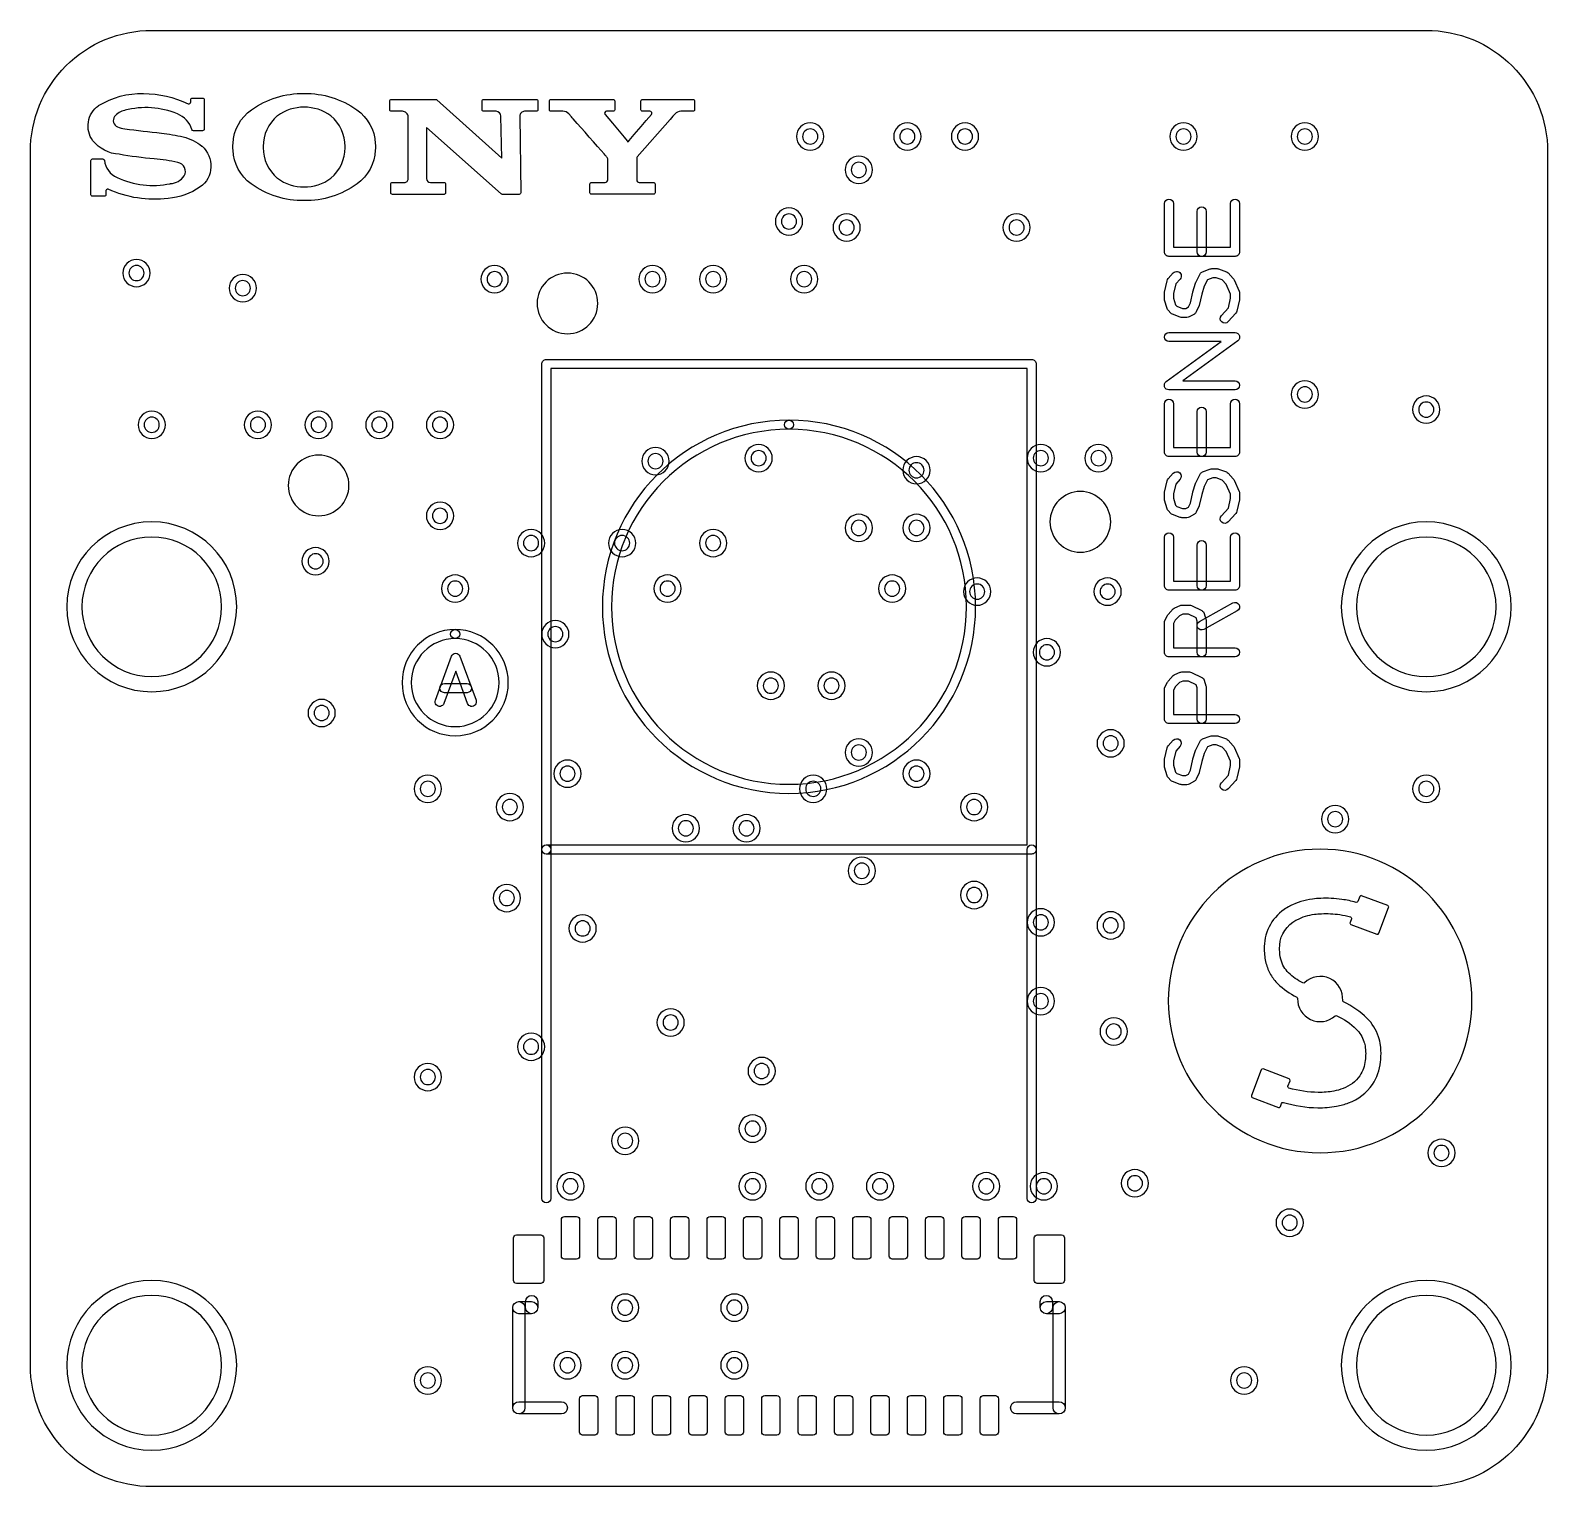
# Model space of a CAD drawing. Extents: x 0 to 25, y 0 to 24.
import ezdxf

# ---------------------------------------------------------------- set-up
doc = ezdxf.new("R2010")
doc.units = 0
for name, color, linetype in [('HOLE_1_2', 7, 'CONTINUOUS'), ('NC_Resist-A', 221, 'CONTINUOUS'), ('NC_Symbol-A', 140, 'CONTINUOUS'), ('OUTLINE', 7, 'CONTINUOUS')]:
    doc.layers.add(name, color=color, linetype=linetype)

msp = doc.modelspace()

# ---------------------------------------------------------------- linework, layer by layer
at = {"layer": 'HOLE_1_2'}
for points in [[(12.975, 22.25, 1), (12.725, 22.25, 1), (12.975, 22.25)], [(14.575, 22.25, 1), (14.325, 22.25, 1), (14.575, 22.25)], [(15.525, 22.25, 1), (15.275, 22.25, 1), (15.525, 22.25)], [(19.125, 22.25, 1), (18.875, 22.25, 1), (19.125, 22.25)], [(21.125, 22.25, 1), (20.875, 22.25, 1), (21.125, 22.25)], [(13.775, 21.7, 1), (13.525, 21.7, 1), (13.775, 21.7)], [(12.625, 20.85, 1), (12.375, 20.85, 1), (12.625, 20.85)], [(13.575, 20.75, 1), (13.325, 20.75, 1), (13.575, 20.75)], [(16.375, 20.75, 1), (16.125, 20.75, 1), (16.375, 20.75)], [(1.875, 20, 1), (1.625, 20, 1), (1.875, 20)], [(7.775, 19.9, 1), (7.525, 19.9, 1), (7.775, 19.9)], [(10.375, 19.9, 1), (10.125, 19.9, 1), (10.375, 19.9)], [(11.375, 19.9, 1), (11.125, 19.9, 1), (11.375, 19.9)], [(12.875, 19.9, 1), (12.625, 19.9, 1), (12.875, 19.9)], [(3.625, 19.75, 1), (3.375, 19.75, 1), (3.625, 19.75)], [(21.125, 18, 1), (20.875, 18, 1), (21.125, 18)], [(23.125, 17.75, 1), (22.875, 17.75, 1), (23.125, 17.75)], [(2.125, 17.5, 1), (1.875, 17.5, 1), (2.125, 17.5)], [(3.875, 17.5, 1), (3.625, 17.5, 1), (3.875, 17.5)], [(4.875, 17.5, 1), (4.625, 17.5, 1), (4.875, 17.5)], [(5.875, 17.5, 1), (5.625, 17.5, 1), (5.875, 17.5)], [(6.875, 17.5, 1), (6.625, 17.5, 1), (6.875, 17.5)], [(10.425, 16.9, 1), (10.175, 16.9, 1), (10.425, 16.9)], [(12.125, 16.95, 1), (11.875, 16.95, 1), (12.125, 16.95)], [(16.775, 16.95, 1), (16.525, 16.95, 1), (16.775, 16.95)], [(17.725, 16.95, 1), (17.475, 16.95, 1), (17.725, 16.95)], [(14.725, 16.75, 1), (14.475, 16.75, 1), (14.725, 16.75)], [(6.875, 16, 1), (6.625, 16, 1), (6.875, 16)], [(13.775, 15.8, 1), (13.525, 15.8, 1), (13.775, 15.8)], [(14.725, 15.8, 1), (14.475, 15.8, 1), (14.725, 15.8)], [(3.15, 14.5, 1), (0.85, 14.5, 1), (3.15, 14.5)], [(8.375, 15.55, 1), (8.125, 15.55, 1), (8.375, 15.55)], [(9.875, 15.55, 1), (9.625, 15.55, 1), (9.875, 15.55)], [(11.375, 15.55, 1), (11.125, 15.55, 1), (11.375, 15.55)], [(24.15, 14.5, 1), (21.85, 14.5, 1), (24.15, 14.5)], [(4.825, 15.25, 1), (4.575, 15.25, 1), (4.825, 15.25)], [(7.125, 14.8, 1), (6.875, 14.8, 1), (7.125, 14.8)], [(10.625, 14.8, 1), (10.375, 14.8, 1), (10.625, 14.8)], [(14.325, 14.8, 1), (14.075, 14.8, 1), (14.325, 14.8)], [(15.725, 14.75, 1), (15.475, 14.75, 1), (15.725, 14.75)], [(17.875, 14.75, 1), (17.625, 14.75, 1), (17.875, 14.75)], [(8.775, 14.05, 1), (8.525, 14.05, 1), (8.775, 14.05)], [(16.875, 13.75, 1), (16.625, 13.75, 1), (16.875, 13.75)], [(12.325, 13.2, 1), (12.075, 13.2, 1), (12.325, 13.2)], [(13.325, 13.2, 1), (13.075, 13.2, 1), (13.325, 13.2)], [(4.925, 12.75, 1), (4.675, 12.75, 1), (4.925, 12.75)], [(17.925, 12.25, 1), (17.675, 12.25, 1), (17.925, 12.25)], [(13.775, 12.1, 1), (13.525, 12.1, 1), (13.775, 12.1)], [(8.975, 11.75, 1), (8.725, 11.75, 1), (8.975, 11.75)], [(14.725, 11.75, 1), (14.475, 11.75, 1), (14.725, 11.75)], [(6.675, 11.5, 1), (6.425, 11.5, 1), (6.675, 11.5)], [(13.025, 11.5, 1), (12.775, 11.5, 1), (13.025, 11.5)], [(23.125, 11.5, 1), (22.875, 11.5, 1), (23.125, 11.5)], [(8.025, 11.2, 1), (7.775, 11.2, 1), (8.025, 11.2)], [(15.675, 11.2, 1), (15.425, 11.2, 1), (15.675, 11.2)], [(21.625, 11, 1), (21.375, 11, 1), (21.625, 11)], [(10.925, 10.85, 1), (10.675, 10.85, 1), (10.925, 10.85)], [(11.925, 10.85, 1), (11.675, 10.85, 1), (11.925, 10.85)], [(13.825, 10.15, 1), (13.575, 10.15, 1), (13.825, 10.15)], [(7.975, 9.7, 1), (7.725, 9.7, 1), (7.975, 9.7)], [(15.675, 9.75, 1), (15.425, 9.75, 1), (15.675, 9.75)], [(9.225, 9.2, 1), (8.975, 9.2, 1), (9.225, 9.2)], [(16.775, 9.3, 1), (16.525, 9.3, 1), (16.775, 9.3)], [(17.925, 9.25, 1), (17.675, 9.25, 1), (17.925, 9.25)], [(16.775, 8, 1), (16.525, 8, 1), (16.775, 8)], [(10.675, 7.65, 1), (10.425, 7.65, 1), (10.675, 7.65)], [(17.975, 7.5, 1), (17.725, 7.5, 1), (17.975, 7.5)], [(8.375, 7.25, 1), (8.125, 7.25, 1), (8.375, 7.25)], [(6.675, 6.75, 1), (6.425, 6.75, 1), (6.675, 6.75)], [(12.175, 6.85, 1), (11.925, 6.85, 1), (12.175, 6.85)], [(12.025, 5.9, 1), (11.775, 5.9, 1), (12.025, 5.9)], [(9.925, 5.7, 1), (9.675, 5.7, 1), (9.925, 5.7)], [(23.375, 5.5, 1), (23.125, 5.5, 1), (23.375, 5.5)], [(9.025, 4.95, 1), (8.775, 4.95, 1), (9.025, 4.95)], [(12.025, 4.95, 1), (11.775, 4.95, 1), (12.025, 4.95)], [(13.125, 4.95, 1), (12.875, 4.95, 1), (13.125, 4.95)], [(14.125, 4.95, 1), (13.875, 4.95, 1), (14.125, 4.95)], [(15.875, 4.95, 1), (15.625, 4.95, 1), (15.875, 4.95)], [(16.825, 4.95, 1), (16.575, 4.95, 1), (16.825, 4.95)], [(18.325, 5, 1), (18.075, 5, 1), (18.325, 5)], [(20.875, 4.35, 1), (20.625, 4.35, 1), (20.875, 4.35)], [(3.15, 2, 1), (0.85, 2, 1), (3.15, 2)], [(9.925, 2.95, 1), (9.675, 2.95, 1), (9.925, 2.95)], [(11.725, 2.95, 1), (11.475, 2.95, 1), (11.725, 2.95)], [(24.15, 2, 1), (21.85, 2, 1), (24.15, 2)], [(8.975, 2, 1), (8.725, 2, 1), (8.975, 2)], [(9.925, 2, 1), (9.675, 2, 1), (9.925, 2)], [(11.725, 2, 1), (11.475, 2, 1), (11.725, 2)], [(6.675, 1.75, 1), (6.425, 1.75, 1), (6.675, 1.75)], [(20.125, 1.75, 1), (19.875, 1.75, 1), (20.125, 1.75)]]:
    msp.add_lwpolyline(points, format="xyb", close=True, dxfattribs=at)
at = {"layer": 'NC_Resist-A'}
for points in [[(13.075, 22.25, 1), (12.625, 22.25, 1), (13.075, 22.25)], [(14.675, 22.25, 1), (14.225, 22.25, 1), (14.675, 22.25)], [(15.625, 22.25, 1), (15.175, 22.25, 1), (15.625, 22.25)], [(19.225, 22.25, 1), (18.775, 22.25, 1), (19.225, 22.25)], [(21.225, 22.25, 1), (20.775, 22.25, 1), (21.225, 22.25)], [(13.875, 21.7, 1), (13.425, 21.7, 1), (13.875, 21.7)], [(12.725, 20.85, 1), (12.275, 20.85, 1), (12.725, 20.85)], [(13.675, 20.75, 1), (13.225, 20.75, 1), (13.675, 20.75)], [(16.475, 20.75, 1), (16.025, 20.75, 1), (16.475, 20.75)], [(1.975, 20, 1), (1.525, 20, 1), (1.975, 20)], [(7.875, 19.9, 1), (7.425, 19.9, 1), (7.875, 19.9)], [(10.475, 19.9, 1), (10.025, 19.9, 1), (10.475, 19.9)], [(11.475, 19.9, 1), (11.025, 19.9, 1), (11.475, 19.9)], [(12.975, 19.9, 1), (12.525, 19.9, 1), (12.975, 19.9)], [(3.725, 19.75, 1), (3.275, 19.75, 1), (3.725, 19.75)], [(8.35, 19.5, 1), (9.35, 19.5, 1), (8.35, 19.5)], [(21.225, 18, 1), (20.775, 18, 1), (21.225, 18)], [(23.225, 17.75, 1), (22.775, 17.75, 1), (23.225, 17.75)], [(2.225, 17.5, 1), (1.775, 17.5, 1), (2.225, 17.5)], [(3.975, 17.5, 1), (3.525, 17.5, 1), (3.975, 17.5)], [(4.975, 17.5, 1), (4.525, 17.5, 1), (4.975, 17.5)], [(5.975, 17.5, 1), (5.525, 17.5, 1), (5.975, 17.5)], [(6.975, 17.5, 1), (6.525, 17.5, 1), (6.975, 17.5)], [(10.525, 16.9, 1), (10.075, 16.9, 1), (10.525, 16.9)], [(12.225, 16.95, 1), (11.775, 16.95, 1), (12.225, 16.95)], [(16.875, 16.95, 1), (16.425, 16.95, 1), (16.875, 16.95)], [(17.825, 16.95, 1), (17.375, 16.95, 1), (17.825, 16.95)], [(4.25, 16.5, 1), (5.25, 16.5, 1), (4.25, 16.5)], [(14.825, 16.75, 1), (14.375, 16.75, 1), (14.825, 16.75)], [(16.8, 15.9, 1), (17.8, 15.9, 1), (16.8, 15.9)], [(6.975, 16, 1), (6.525, 16, 1), (6.975, 16)], [(13.875, 15.8, 1), (13.425, 15.8, 1), (13.875, 15.8)], [(14.825, 15.8, 1), (14.375, 15.8, 1), (14.825, 15.8)], [(2, 13.1, 1), (2, 15.9, 1), (2, 13.1)], [(8.475, 15.55, 1), (8.025, 15.55, 1), (8.475, 15.55)], [(9.975, 15.55, 1), (9.525, 15.55, 1), (9.975, 15.55)], [(11.475, 15.55, 1), (11.025, 15.55, 1), (11.475, 15.55)], [(23, 13.1, 1), (23, 15.9, 1), (23, 13.1)], [(4.925, 15.25, 1), (4.475, 15.25, 1), (4.925, 15.25)], [(7.225, 14.8, 1), (6.775, 14.8, 1), (7.225, 14.8)], [(10.725, 14.8, 1), (10.275, 14.8, 1), (10.725, 14.8)], [(14.425, 14.8, 1), (13.975, 14.8, 1), (14.425, 14.8)], [(15.825, 14.75, 1), (15.375, 14.75, 1), (15.825, 14.75)], [(17.975, 14.75, 1), (17.525, 14.75, 1), (17.975, 14.75)], [(8.875, 14.05, 1), (8.425, 14.05, 1), (8.875, 14.05)], [(16.975, 13.75, 1), (16.525, 13.75, 1), (16.975, 13.75)], [(12.425, 13.2, 1), (11.975, 13.2, 1), (12.425, 13.2)], [(13.425, 13.2, 1), (12.975, 13.2, 1), (13.425, 13.2)], [(5.025, 12.75, 1), (4.575, 12.75, 1), (5.025, 12.75)], [(13.875, 12.1, 1), (13.425, 12.1, 1), (13.875, 12.1)], [(18.025, 12.25, 1), (17.575, 12.25, 1), (18.025, 12.25)], [(9.075, 11.75, 1), (8.625, 11.75, 1), (9.075, 11.75)], [(14.825, 11.75, 1), (14.375, 11.75, 1), (14.825, 11.75)], [(6.775, 11.5, 1), (6.325, 11.5, 1), (6.775, 11.5)], [(13.125, 11.5, 1), (12.675, 11.5, 1), (13.125, 11.5)], [(23.225, 11.5, 1), (22.775, 11.5, 1), (23.225, 11.5)], [(8.125, 11.2, 1), (7.675, 11.2, 1), (8.125, 11.2)], [(15.775, 11.2, 1), (15.325, 11.2, 1), (15.775, 11.2)], [(11.025, 10.85, 1), (10.575, 10.85, 1), (11.025, 10.85)], [(12.025, 10.85, 1), (11.575, 10.85, 1), (12.025, 10.85)], [(21.725, 11, 1), (21.275, 11, 1), (21.725, 11)], [(13.925, 10.15, 1), (13.475, 10.15, 1), (13.925, 10.15)], [(8.075, 9.7, 1), (7.625, 9.7, 1), (8.075, 9.7)], [(15.775, 9.75, 1), (15.325, 9.75, 1), (15.775, 9.75)], [(16.875, 9.3, 1), (16.425, 9.3, 1), (16.875, 9.3)], [(9.325, 9.2, 1), (8.875, 9.2, 1), (9.325, 9.2)], [(18.025, 9.25, 1), (17.575, 9.25, 1), (18.025, 9.25)], [(16.875, 8, 1), (16.425, 8, 1), (16.875, 8)], [(10.775, 7.65, 1), (10.325, 7.65, 1), (10.775, 7.65)], [(18.075, 7.5, 1), (17.625, 7.5, 1), (18.075, 7.5)], [(8.475, 7.25, 1), (8.025, 7.25, 1), (8.475, 7.25)], [(12.275, 6.85, 1), (11.825, 6.85, 1), (12.275, 6.85)], [(6.775, 6.75, 1), (6.325, 6.75, 1), (6.775, 6.75)], [(12.125, 5.9, 1), (11.675, 5.9, 1), (12.125, 5.9)], [(10.025, 5.7, 1), (9.575, 5.7, 1), (10.025, 5.7)], [(23.475, 5.5, 1), (23.025, 5.5, 1), (23.475, 5.5)], [(9.125, 4.95, 1), (8.675, 4.95, 1), (9.125, 4.95)], [(12.125, 4.95, 1), (11.675, 4.95, 1), (12.125, 4.95)], [(13.225, 4.95, 1), (12.775, 4.95, 1), (13.225, 4.95)], [(14.225, 4.95, 1), (13.775, 4.95, 1), (14.225, 4.95)], [(15.975, 4.95, 1), (15.525, 4.95, 1), (15.975, 4.95)], [(16.925, 4.95, 1), (16.475, 4.95, 1), (16.925, 4.95)], [(18.425, 5, 1), (17.975, 5, 1), (18.425, 5)], [(20.975, 4.35, 1), (20.525, 4.35, 1), (20.975, 4.35)], [(9.05, 3.8, -0.414214), (9, 3.75), (8.8, 3.75, -0.414214), (8.75, 3.8), (8.75, 4.4, -0.414214), (8.8, 4.45), (9, 4.45, -0.414214), (9.05, 4.4)], [(9.65, 3.8, -0.414214), (9.6, 3.75), (9.4, 3.75, -0.414214), (9.35, 3.8), (9.35, 4.4, -0.414214), (9.4, 4.45), (9.6, 4.45, -0.414214), (9.65, 4.4)], [(10.25, 3.8, -0.414214), (10.2, 3.75), (10, 3.75, -0.414214), (9.95, 3.8), (9.95, 4.4, -0.414214), (10, 4.45), (10.2, 4.45, -0.414214), (10.25, 4.4)], [(10.85, 3.8, -0.414214), (10.8, 3.75), (10.6, 3.75, -0.414214), (10.55, 3.8), (10.55, 4.4, -0.414214), (10.6, 4.45), (10.8, 4.45, -0.414214), (10.85, 4.4)], [(11.45, 3.8, -0.414214), (11.4, 3.75), (11.2, 3.75, -0.414214), (11.15, 3.8), (11.15, 4.4, -0.414214), (11.2, 4.45), (11.4, 4.45, -0.414214), (11.45, 4.4)], [(12.05, 3.8, -0.414214), (12, 3.75), (11.8, 3.75, -0.414214), (11.75, 3.8), (11.75, 4.4, -0.414214), (11.8, 4.45), (12, 4.45, -0.414214), (12.05, 4.4)], [(12.65, 3.8, -0.414214), (12.6, 3.75), (12.4, 3.75, -0.414214), (12.35, 3.8), (12.35, 4.4, -0.414214), (12.4, 4.45), (12.6, 4.45, -0.414214), (12.65, 4.4)], [(13.25, 3.8, -0.414214), (13.2, 3.75), (13, 3.75, -0.414214), (12.95, 3.8), (12.95, 4.4, -0.414214), (13, 4.45), (13.2, 4.45, -0.414214), (13.25, 4.4)], [(13.85, 3.8, -0.414214), (13.8, 3.75), (13.6, 3.75, -0.414214), (13.55, 3.8), (13.55, 4.4, -0.414214), (13.6, 4.45), (13.8, 4.45, -0.414214), (13.85, 4.4)], [(14.45, 3.8, -0.414214), (14.4, 3.75), (14.2, 3.75, -0.414214), (14.15, 3.8), (14.15, 4.4, -0.414214), (14.2, 4.45), (14.4, 4.45, -0.414214), (14.45, 4.4)], [(15.05, 3.8, -0.414214), (15, 3.75), (14.8, 3.75, -0.414214), (14.75, 3.8), (14.75, 4.4, -0.414214), (14.8, 4.45), (15, 4.45, -0.414214), (15.05, 4.4)], [(15.65, 3.8, -0.414214), (15.6, 3.75), (15.4, 3.75, -0.414214), (15.35, 3.8), (15.35, 4.4, -0.414214), (15.4, 4.45), (15.6, 4.45, -0.414214), (15.65, 4.4)], [(16.25, 3.8, -0.414214), (16.2, 3.75), (16, 3.75, -0.414214), (15.95, 3.8), (15.95, 4.4, -0.414214), (16, 4.45), (16.2, 4.45, -0.414214), (16.25, 4.4)], [(8.46, 3.4, -0.414214), (8.41, 3.35), (8.01, 3.35, -0.414214), (7.96, 3.4), (7.96, 4.1, -0.414214), (8.01, 4.15), (8.41, 4.15, -0.414214), (8.46, 4.1)], [(17.04, 3.4, -0.414214), (16.99, 3.35), (16.59, 3.35, -0.414214), (16.54, 3.4), (16.54, 4.1, -0.414214), (16.59, 4.15), (16.99, 4.15, -0.414214), (17.04, 4.1)], [(2, 0.6, 1), (2, 3.4, 1), (2, 0.6)], [(23, 0.6, 1), (23, 3.4, 1), (23, 0.6)], [(10.025, 2.95, 1), (9.575, 2.95, 1), (10.025, 2.95)], [(11.825, 2.95, 1), (11.375, 2.95, 1), (11.825, 2.95)], [(9.075, 2, 1), (8.625, 2, 1), (9.075, 2)], [(10.025, 2, 1), (9.575, 2, 1), (10.025, 2)], [(11.825, 2, 1), (11.375, 2, 1), (11.825, 2)], [(6.775, 1.75, 1), (6.325, 1.75, 1), (6.775, 1.75)], [(20.225, 1.75, 1), (19.775, 1.75, 1), (20.225, 1.75)], [(9.35, 0.9, -0.414214), (9.3, 0.85), (9.1, 0.85, -0.414214), (9.05, 0.9), (9.05, 1.45, -0.414214), (9.1, 1.5), (9.3, 1.5, -0.414214), (9.35, 1.45)], [(9.95, 0.9, -0.414214), (9.9, 0.85), (9.7, 0.85, -0.414214), (9.65, 0.9), (9.65, 1.45, -0.414214), (9.7, 1.5), (9.9, 1.5, -0.414214), (9.95, 1.45)], [(10.55, 0.9, -0.414214), (10.5, 0.85), (10.3, 0.85, -0.414214), (10.25, 0.9), (10.25, 1.45, -0.414214), (10.3, 1.5), (10.5, 1.5, -0.414214), (10.55, 1.45)], [(11.15, 0.9, -0.414214), (11.1, 0.85), (10.9, 0.85, -0.414214), (10.85, 0.9), (10.85, 1.45, -0.414214), (10.9, 1.5), (11.1, 1.5, -0.414214), (11.15, 1.45)], [(11.75, 0.9, -0.414214), (11.7, 0.85), (11.5, 0.85, -0.414214), (11.45, 0.9), (11.45, 1.45, -0.414214), (11.5, 1.5), (11.7, 1.5, -0.414214), (11.75, 1.45)], [(12.35, 0.9, -0.414214), (12.3, 0.85), (12.1, 0.85, -0.414214), (12.05, 0.9), (12.05, 1.45, -0.414214), (12.1, 1.5), (12.3, 1.5, -0.414214), (12.35, 1.45)], [(12.95, 0.9, -0.414214), (12.9, 0.85), (12.7, 0.85, -0.414214), (12.65, 0.9), (12.65, 1.45, -0.414214), (12.7, 1.5), (12.9, 1.5, -0.414214), (12.95, 1.45)], [(13.55, 0.9, -0.414214), (13.5, 0.85), (13.3, 0.85, -0.414214), (13.25, 0.9), (13.25, 1.45, -0.414214), (13.3, 1.5), (13.5, 1.5, -0.414214), (13.55, 1.45)], [(14.15, 0.9, -0.414214), (14.1, 0.85), (13.9, 0.85, -0.414214), (13.85, 0.9), (13.85, 1.45, -0.414214), (13.9, 1.5), (14.1, 1.5, -0.414214), (14.15, 1.45)], [(14.75, 0.9, -0.414214), (14.7, 0.85), (14.5, 0.85, -0.414214), (14.45, 0.9), (14.45, 1.45, -0.414214), (14.5, 1.5), (14.7, 1.5, -0.414214), (14.75, 1.45)], [(15.35, 0.9, -0.414214), (15.3, 0.85), (15.1, 0.85, -0.414214), (15.05, 0.9), (15.05, 1.45, -0.414214), (15.1, 1.5), (15.3, 1.5, -0.414214), (15.35, 1.45)], [(15.95, 0.9, -0.414214), (15.9, 0.85), (15.7, 0.85, -0.414214), (15.65, 0.9), (15.65, 1.45, -0.414214), (15.7, 1.5), (15.9, 1.5, -0.414214), (15.95, 1.45)]]:
    msp.add_lwpolyline(points, format="xyb", close=True, dxfattribs=at)
at = {"layer": 'NC_Symbol-A'}
for points in [[(1.284, 21.38174, 0.460148), (1.243, 21.34792), (1.243, 21.28971, -0.414214), (1.218, 21.26471), (1.02375, 21.26471, -0.414214), (0.99875, 21.28971), (0.99875, 21.85541, -0.414214), (1.02375, 21.88041), (1.1952, 21.88041, -0.384494), (1.22007, 21.85797), (1.22007, 21.85797, 0.274148), (1.42838, 21.57681), (1.42838, 21.57681, -0.012623), (1.42953, 21.57629), (1.42953, 21.57629, 0.166944), (2.30312, 21.47315), (2.30312, 21.47315, -0.040316), (2.30711, 21.47368), (2.30711, 21.47368, 0.232021), (2.53435, 21.60024), (2.53435, 21.60024, 0.522947), (2.43117, 21.81987), (2.43117, 21.81987, -0.017264), (2.42948, 21.82022), (2.42948, 21.82022, 0.04197), (2.04074, 21.88018), (2.04074, 21.88018, -0.020268), (1.46316, 21.95686), (1.46316, 21.95686, -0.20723), (1.02986, 22.18133), (1.02988, 22.18133, -0.419276), (1.123, 22.7582), (1.123, 22.7582, -0.01523), (1.12427, 22.75904), (1.12427, 22.75904, -0.147189), (1.86435, 22.95861), (1.86435, 22.95861, -0.11183), (2.59925, 22.78837), (2.59925, 22.78837, 0.520113), (2.64326, 22.81947), (2.64326, 22.81947, -0.0009), (2.64326, 22.81956), (2.64327, 22.85681, -0.414214), (2.66827, 22.88181), (2.83852, 22.88181, -0.414214), (2.86352, 22.85681), (2.86352, 22.37087, -0.414214), (2.83852, 22.34587), (2.68553, 22.34587, -0.334224), (2.66151, 22.36395), (2.66151, 22.36395, 0.23656), (2.4227, 22.62297), (2.4227, 22.62297, 0.16541), (1.5566, 22.68182), (1.5566, 22.68182, -0.014994), (1.55514, 22.68148), (1.55514, 22.68148, 0.176899), (1.38765, 22.57871), (1.38765, 22.57871, 0.478399), (1.43588, 22.40806), (1.43588, 22.40806, 0.060276), (1.55593, 22.37834), (1.55593, 22.37834, 0.008814), (2.159, 22.30725), (2.159, 22.30725, -0.005533), (2.15955, 22.30719), (2.15955, 22.30719, -0.02658), (2.51866, 22.24365), (2.51866, 22.24365, -0.109018), (2.82824, 22.09179), (2.82824, 22.09179, -0.018793), (2.82966, 22.09056), (2.82966, 22.09056, -0.217063), (2.97383, 21.74484), (2.97383, 21.74484, -0.243399), (2.79861, 21.41875), (2.79861, 21.41875, -0.129934), (2.27007, 21.2311), (2.27007, 21.2311, -0.140079), (1.284, 21.38174)], [(3.63928, 21.46854, -0.232853), (3.3391, 22.02719), (3.3391, 22.02719, -0.017961), (3.33723, 22.08075), (3.33723, 22.08075, -0.018285), (3.33952, 22.13526), (3.33952, 22.13526, -0.232848), (3.64401, 22.69156), (3.64401, 22.69156, -0.159927), (4.51116, 22.95953), (4.51116, 22.95953, -0.159925), (5.3783, 22.69156), (5.3783, 22.69156, -0.232848), (5.68279, 22.13526), (5.68279, 22.13526, -0.018285), (5.68508, 22.08075), (5.68508, 22.08075, -0.017964), (5.68321, 22.02718), (5.68321, 22.02718, -0.232849), (5.38303, 21.46854), (5.38303, 21.46854, -0.16113), (4.51115, 21.19395), (4.51115, 21.19395, -0.161129), (3.63928, 21.46854)], [(6.52791, 22.40149), (6.52807, 21.55626, 0.414168), (6.59203, 21.49231), (6.81662, 21.49231, -0.414214), (6.84162, 21.46731), (6.84162, 21.32202, -0.414214), (6.81662, 21.29702), (5.96439, 21.29702, -0.414214), (5.93939, 21.32202), (5.93939, 21.46731, -0.414214), (5.96439, 21.49231), (6.16196, 21.49231, 0.414214), (6.22592, 21.55627), (6.22592, 22.56972, 0.414214), (6.12998, 22.66566), (5.94782, 22.66566, -0.414214), (5.92282, 22.69066), (5.92282, 22.83625, -0.414214), (5.94782, 22.86125), (6.68172, 22.86125, -0.185638), (6.69847, 22.85481), (7.76581, 21.8916), (7.75405, 22.5872, 0.409281), (7.67411, 22.6658), (7.46826, 22.6658, -0.414214), (7.44326, 22.6908), (7.44326, 22.83608, -0.414214), (7.46826, 22.86108), (8.33703, 22.86108, -0.414214), (8.36203, 22.83608), (8.36203, 22.6908, -0.414214), (8.33703, 22.6658), (8.14278, 22.6658, 0.418165), (8.06283, 22.58478), (8.07964, 21.32224, -0.418111), (8.05464, 21.29691), (7.77488, 21.29691, -0.184144), (7.75824, 21.30326)], [(9.22057, 21.46775, -0.414448), (9.24559, 21.49275), (9.46998, 21.4926, 0.414282), (9.51265, 21.53522), (9.5128, 21.88418, 0.175501), (9.50539, 21.90466), (9.49522, 21.91687), (9.48566, 21.92797), (9.47145, 21.94432), (9.45304, 21.9654), (9.40549, 22.01966), (9.34667, 22.0866), (9.28026, 22.16206), (9.20994, 22.24187), (9.1394, 22.32187), (9.0123, 22.46581), (8.9437, 22.54333), (8.92838, 22.56059), (8.91759, 22.5727), (8.87348, 22.62169, 0.212541), (8.77446, 22.66577), (8.57666, 22.66577, -0.414214), (8.55166, 22.69077), (8.55166, 22.83615, -0.414214), (8.57666, 22.86115), (9.60394, 22.86115, -0.414214), (9.62894, 22.83615), (9.62894, 22.69101, -0.414214), (9.60394, 22.66601), (9.49287, 22.66601, 0.63644), (9.46833, 22.61352), (9.58995, 22.46804), (9.78216, 22.23796, -0.000283), (9.78218, 22.23794), (9.83276, 22.17727, -0.000721), (9.8328, 22.17721), (9.8384, 22.17046, -0.001281), (9.83848, 22.17036), (9.84647, 22.16062), (9.85391, 22.16895), (9.8688, 22.1862), (9.895, 22.2168), (9.95, 22.28121), (10.06252, 22.41321), (10.14859, 22.51428), (10.23266, 22.61306, 0.639557), (10.20831, 22.66577), (10.08571, 22.66577, -0.414214), (10.06071, 22.69077), (10.06071, 22.83615, -0.414214), (10.08571, 22.86115), (10.91877, 22.86115, -0.414214), (10.94377, 22.83615), (10.94377, 22.69077, -0.414214), (10.91877, 22.66577), (10.71741, 22.66577, 0.215489), (10.61739, 22.62057), (10.58619, 22.58512), (10.5404, 22.53294), (9.99821, 21.91429, -0.000283), (9.99819, 21.91427), (9.99819, 21.91427, 0.182112), (9.99024, 21.89317), (9.99024, 21.53541, 0.414214), (10.03288, 21.49277), (10.26738, 21.49277, -0.414214), (10.29238, 21.46777), (10.29238, 21.32245, -0.414214), (10.26738, 21.29745), (9.24557, 21.29745, -0.414214), (9.22057, 21.32245)], [(4.95199, 21.56311, 0.020076), (4.95356, 21.56436), (4.95356, 21.56436, 0.214149), (5.18799, 22.06677), (5.18799, 22.06677, 0.0037), (5.18799, 22.06714), (5.18799, 22.08624, 0.0037), (5.18799, 22.08661), (5.18799, 22.08661, 0.214149), (4.95356, 22.58902), (4.95356, 22.58902, 0.020076), (4.95199, 22.59027), (4.95199, 22.59027, 0.32697), (4.07031, 22.59027), (4.07031, 22.59027, 0.020076), (4.06874, 22.58902), (4.06874, 22.58902, 0.214149), (3.83431, 22.08661), (3.83431, 22.08661, 0.0037), (3.83431, 22.08624), (3.83431, 22.06714, 0.0037), (3.83431, 22.06677), (3.83431, 22.06677, 0.214149), (4.06874, 21.56436), (4.06874, 21.56436, 0.020076), (4.07031, 21.56311), (4.07031, 21.56311, 0.32697), (4.95199, 21.56311)], [(18.68538, 21.14481, -1), (18.83538, 21.14481), (18.83538, 20.425), (19.775, 20.425), (19.775, 21.14481, -1), (19.925, 21.14481), (19.925, 20.35, -0.414214), (19.85, 20.275), (18.76038, 20.275, -0.414214), (18.68538, 20.35)], [(19.37311, 20.35, -1), (19.22311, 20.35), (19.22311, 21.01623, -1), (19.37311, 21.01623)], [(18.83222, 20.00172, -1), (18.94326, 19.90088), (18.87161, 19.82197), (18.83538, 19.66237), (18.83538, 19.58837), (18.86972, 19.47491), (18.88842, 19.45432), (18.98597, 19.41851), (19.03827, 19.41851), (19.08446, 19.44395), (19.11346, 19.50782), (19.15422, 19.68738, -0.017696), (19.15558, 19.69251), (19.19803, 19.83277, -0.043342), (19.20285, 19.84482), (19.27361, 19.98508, -0.190177), (19.31472, 20.02171), (19.44207, 20.06846, -0.088195), (19.46792, 20.07305), (19.55283, 20.07305, -0.088162), (19.57867, 20.06846), (19.70603, 20.02171, -0.121076), (19.73572, 20.00171), (19.82062, 19.9082, -0.07787), (19.83338, 19.8888), (19.91829, 19.70179, -0.106969), (19.925, 19.67078), (19.925, 19.57727, -0.055853), (19.92314, 19.56067), (19.88069, 19.37366, -0.129239), (19.86307, 19.33984), (19.73571, 19.19958, -1), (19.62467, 19.30042), (19.73877, 19.42608), (19.775, 19.58568), (19.775, 19.65455), (19.70166, 19.81608), (19.63705, 19.88724), (19.5395, 19.92305), (19.48125, 19.92305), (19.3942, 19.89109), (19.33971, 19.78308), (19.29991, 19.65159), (19.25805, 19.46717, -0.050812), (19.2532, 19.45276), (19.21074, 19.35925, -0.161686), (19.17863, 19.32456), (19.09373, 19.27781, -0.126514), (19.05755, 19.26851), (18.97264, 19.26851, -0.088162), (18.9468, 19.2731), (18.81944, 19.31985, -0.121056), (18.78975, 19.33984), (18.7473, 19.38659, -0.111269), (18.73105, 19.41528), (18.6886, 19.55554, -0.073621), (18.68538, 19.57727), (18.68538, 19.67078, -0.055853), (18.68724, 19.68738), (18.72969, 19.87439, -0.129239), (18.74731, 19.90821)], [(19.85, 18.225, -1), (19.85, 18.075), (18.76038, 18.075, -0.725784), (18.71618, 18.21059), (19.61991, 18.86981), (18.76038, 18.86981, -1), (18.76038, 19.01981), (19.85, 19.01981, -0.725784), (19.8942, 18.88422), (18.99047, 18.225)], [(8.575, 10.5, -1), (8.425, 10.5), (8.425, 18.5, -0.414214), (8.5, 18.575), (16.5, 18.575, -0.414214), (16.575, 18.5), (16.575, 10.5, -0.414214), (16.5, 10.425), (8.5, 10.425, -1), (8.5, 10.575), (16.425, 10.575), (16.425, 18.425), (8.575, 18.425)], [(18.68538, 17.84481, -1), (18.83538, 17.84481), (18.83538, 17.125), (19.775, 17.125), (19.775, 17.84481, -1), (19.925, 17.84481), (19.925, 17.05, -0.414214), (19.85, 16.975), (18.76038, 16.975, -0.414214), (18.68538, 17.05)], [(19.37311, 17.05, -1), (19.22311, 17.05), (19.22311, 17.71623, -1), (19.37311, 17.71623)], [(12.5, 17.425, -1), (12.5, 17.575), (12.5, 17.575, 1), (12.5, 11.425, 1), (12.5, 17.575), (12.5, 17.575, -1), (12.5, 17.425), (12.5, 17.425, 1), (12.5, 11.575, 1), (12.5, 17.425)], [(18.83222, 16.70172, -1), (18.94326, 16.60088), (18.87161, 16.52197), (18.83538, 16.36237), (18.83538, 16.28837), (18.86972, 16.17491), (18.88842, 16.15432), (18.98597, 16.11851), (19.03827, 16.11851), (19.08446, 16.14395), (19.11346, 16.20782), (19.15422, 16.38738, -0.017696), (19.15558, 16.39251), (19.19803, 16.53277, -0.043342), (19.20285, 16.54482), (19.27361, 16.68508, -0.190177), (19.31472, 16.72171), (19.44207, 16.76846, -0.088195), (19.46792, 16.77305), (19.55283, 16.77305, -0.088162), (19.57867, 16.76846), (19.70603, 16.72171, -0.121076), (19.73572, 16.70171), (19.82062, 16.6082, -0.07787), (19.83338, 16.5888), (19.91829, 16.40179, -0.106969), (19.925, 16.37078), (19.925, 16.27727, -0.055853), (19.92314, 16.26067), (19.88069, 16.07366, -0.129239), (19.86307, 16.03984), (19.73571, 15.89958, -1), (19.62467, 16.00042), (19.73877, 16.12608), (19.775, 16.28568), (19.775, 16.35455), (19.70166, 16.51608), (19.63705, 16.58724), (19.5395, 16.62305), (19.48125, 16.62305), (19.3942, 16.59109), (19.33971, 16.48308), (19.29991, 16.35159), (19.25805, 16.16717, -0.050812), (19.2532, 16.15276), (19.21074, 16.05925, -0.161686), (19.17863, 16.02456), (19.09373, 15.97781, -0.126514), (19.05755, 15.96851), (18.97264, 15.96851, -0.088162), (18.9468, 15.9731), (18.81944, 16.01985, -0.121056), (18.78975, 16.03984), (18.7473, 16.08659, -0.111269), (18.73105, 16.11528), (18.6886, 16.25554, -0.073621), (18.68538, 16.27727), (18.68538, 16.37078, -0.055853), (18.68724, 16.38738), (18.72969, 16.57439, -0.129239), (18.74731, 16.60821)], [(18.68538, 15.64481, -1), (18.83538, 15.64481), (18.83538, 14.925), (19.775, 14.925), (19.775, 15.64481, -1), (19.925, 15.64481), (19.925, 14.85, -0.414214), (19.85, 14.775), (18.76038, 14.775, -0.414214), (18.68538, 14.85)], [(19.37311, 14.85, -1), (19.22311, 14.85), (19.22311, 15.51623, -1), (19.37311, 15.51623)], [(19.85, 13.825, -1), (19.85, 13.675), (18.76038, 13.675, -0.414214), (18.68538, 13.75), (18.68538, 14.24091, -0.120226), (18.69381, 14.27545), (18.73626, 14.35727, -0.064758), (18.74731, 14.37315), (18.83222, 14.46665, -0.110906), (18.85911, 14.48555), (18.94401, 14.52062, -0.098232), (18.97264, 14.5263), (19.1, 14.5263, -0.112738), (19.13256, 14.51887), (19.30237, 14.43705, -0.209988), (19.34159, 14.3912), (19.36989, 14.29769, -0.073588), (19.37311, 14.27597), (19.37311, 13.75, -1), (19.22311, 13.75), (19.22311, 14.26487), (19.20757, 14.31622), (19.08287, 14.3763), (18.98752, 14.3763), (18.93194, 14.35334), (18.86491, 14.27953), (18.83538, 14.22261), (18.83538, 13.825)], [(19.33429, 14.12846, -1), (19.26193, 14.25986), (19.81382, 14.56375, -1), (19.88618, 14.43235)], [(7, 13.975, -1), (7, 14.125), (7, 14.125, 1), (7, 12.375, 1), (7, 14.125), (7, 14.125, -1), (7, 13.975), (7, 13.975, 1), (7, 12.525, 1), (7, 13.975)], [(6.81386, 12.90763, -1), (6.67294, 12.95903), (6.93788, 13.68545, -0.699716), (7.0788, 13.68545), (7.34373, 12.95903, -1), (7.20281, 12.90763), (7.00834, 13.44086)], [(19.85, 12.725, -1), (19.85, 12.575), (18.76038, 12.575, -0.414214), (18.68538, 12.65), (18.68538, 13.14091, -0.120226), (18.69381, 13.17545), (18.73626, 13.25727, -0.064758), (18.74731, 13.27315), (18.83222, 13.36665, -0.110906), (18.85911, 13.38555), (18.94401, 13.42062, -0.098232), (18.97264, 13.4263), (19.1, 13.4263, -0.112738), (19.13256, 13.41887), (19.30237, 13.33705, -0.209988), (19.34159, 13.2912), (19.36989, 13.19769, -0.073588), (19.37311, 13.17597), (19.37311, 12.65, -1), (19.22311, 12.65), (19.22311, 13.16487), (19.20757, 13.21622), (19.08287, 13.2763), (18.98752, 13.2763), (18.93194, 13.25334), (18.86491, 13.17953), (18.83538, 13.12261), (18.83538, 12.725)], [(6.82132, 13.08475, -1), (6.82132, 13.23475), (7.19535, 13.23475, -1), (7.19535, 13.08475)], [(18.83222, 12.30172, -1), (18.94326, 12.20088), (18.87161, 12.12197), (18.83538, 11.96237), (18.83538, 11.88837), (18.86972, 11.77491), (18.88842, 11.75432), (18.98597, 11.71851), (19.03827, 11.71851), (19.08446, 11.74395), (19.11346, 11.80782), (19.15422, 11.98738, -0.017696), (19.15558, 11.99251), (19.19803, 12.13277, -0.043342), (19.20285, 12.14482), (19.27361, 12.28508, -0.190177), (19.31472, 12.32171), (19.44207, 12.36846, -0.088195), (19.46792, 12.37305), (19.55283, 12.37305, -0.088162), (19.57867, 12.36846), (19.70603, 12.32171, -0.121076), (19.73572, 12.30171), (19.82062, 12.2082, -0.07787), (19.83338, 12.1888), (19.91829, 12.00179, -0.106969), (19.925, 11.97078), (19.925, 11.87727, -0.055853), (19.92314, 11.86067), (19.88069, 11.67366, -0.129239), (19.86307, 11.63984), (19.73571, 11.49958, -1), (19.62467, 11.60042), (19.73877, 11.72608), (19.775, 11.88568), (19.775, 11.95455), (19.70166, 12.11608), (19.63705, 12.18724), (19.5395, 12.22305), (19.48125, 12.22305), (19.3942, 12.19109), (19.33971, 12.08308), (19.29991, 11.95159), (19.25805, 11.76717, -0.050812), (19.2532, 11.75276), (19.21074, 11.65925, -0.161686), (19.17863, 11.62456), (19.09373, 11.57781, -0.126514), (19.05755, 11.56851), (18.97264, 11.56851, -0.088162), (18.9468, 11.5731), (18.81944, 11.61985, -0.121056), (18.78975, 11.63984), (18.7473, 11.68659, -0.111269), (18.73105, 11.71528), (18.6886, 11.85554, -0.073621), (18.68538, 11.87727), (18.68538, 11.97078, -0.055853), (18.68724, 11.98738), (18.72969, 12.17439, -0.129239), (18.74731, 12.20821)], [(8.425, 10.5, -1), (8.575, 10.5), (8.575, 4.75, -1), (8.425, 4.75)], [(16.425, 10.5, -1), (16.575, 10.5), (16.575, 4.75, -1), (16.425, 4.75)], [(21.25128, 5.50226, 1), (21.25128, 10.50572, 1), (21.25128, 5.50226)], [(21.21455, 6.24374, 0.0037), (21.21492, 6.24374), (21.21492, 6.24374, 0.042782), (21.52324, 6.26986), (21.52324, 6.26986, 0.003846), (21.52362, 6.26992), (21.52362, 6.26992, 0.044234), (21.71777, 6.32442), (21.71777, 6.32442, 0.152007), (22.1131, 6.62942), (22.1131, 6.62942, 0.00649), (22.11346, 6.62996), (22.11346, 6.62996, 0.12105), (22.24606, 6.99855), (22.24606, 6.99855, 0.020294), (22.25447, 7.13366), (22.25447, 7.13366, 0.027419), (22.25116, 7.2158), (22.25116, 7.2158, -0.011337), (22.25107, 7.21693), (22.25107, 7.21693, 0.02807), (22.24559, 7.26843), (22.24559, 7.26843, -0.011315), (22.24543, 7.26955), (22.24543, 7.26955, 0.053461), (22.21254, 7.41399), (22.21254, 7.41399, 0.117248), (22.02339, 7.72035), (22.02339, 7.72035, 0.08502), (21.63758, 7.98831), (21.63758, 7.98831, -0.30834), (21.62322, 8.01253), (21.62322, 8.01253, 0.682263), (20.99419, 8.3057), (20.99419, 8.3057, -0.319548), (20.96549, 8.30158), (20.96549, 8.30158, -0.070664), (20.73078, 8.4681), (20.73078, 8.4681, -0.006152), (20.73034, 8.46853), (20.73034, 8.46853, -0.059406), (20.65393, 8.5651), (20.65393, 8.5651, -0.012642), (20.65329, 8.56619), (20.65329, 8.56619, -0.058349), (20.60319, 8.69038), (20.60319, 8.69038, -0.006185), (20.60304, 8.69098), (20.60304, 8.69098, -0.061901), (20.58406, 8.85065), (20.58406, 8.85065, 0.012911), (20.5838, 8.86371), (20.58378, 8.8637, -0.259171), (20.80161, 9.30237), (20.80161, 9.30237, 0.003528), (20.80454, 9.30441), (20.80454, 9.30441, -0.033306), (20.86832, 9.34353), (20.86832, 9.34353, -0.006307), (20.86888, 9.34382), (20.86888, 9.34382, -0.081125), (21.15883, 9.43247), (21.15883, 9.43247, -0.020114), (21.27305, 9.44281), (21.27305, 9.44281, -0.046998), (21.57336, 9.42773), (21.5735, 9.4277, -0.02833), (21.74915, 9.39206), (21.74915, 9.39206, -0.444839), (21.7662, 9.35907), (21.74338, 9.29845, 0.414364), (21.75798, 9.26624), (22.18709, 9.10498, 0.414063), (22.21928, 9.11958), (22.379, 9.54459, 0.414282), (22.36439, 9.57679), (21.93538, 9.73802, 0.414214), (21.90318, 9.72342), (21.87331, 9.64394, -0.389352), (21.84315, 9.62866), (21.84315, 9.62866, 0.032531), (21.60968, 9.67807), (21.60968, 9.67807, 0.047209), (21.26042, 9.69545), (21.26042, 9.69545, 0.020284), (21.12481, 9.68315), (21.12481, 9.68315, 0.081781), (20.75409, 9.56926), (20.75409, 9.56926, 0.004472), (20.75369, 9.56906), (20.75369, 9.56906, 0.034253), (20.65846, 9.51094), (20.65846, 9.51094, -0.003441), (20.65818, 9.51074), (20.65818, 9.51074, 0.25895), (20.33106, 8.85259), (20.33106, 8.85259, -0.012606), (20.33109, 8.85133), (20.33109, 8.85133, 0.062524), (20.35814, 8.62754), (20.35814, 8.62754, 0.004342), (20.35825, 8.62712), (20.35825, 8.62712, 0.061368), (20.43438, 8.43931), (20.43438, 8.43931, 0.008559), (20.43481, 8.43857), (20.43481, 8.43857, 0.062827), (20.55457, 8.28658), (20.55457, 8.28658, 0.074666), (20.86491, 8.06896), (20.86491, 8.06896, -0.291676), (20.87874, 8.04591), (20.87874, 8.04591, 0.656585), (21.49877, 7.75728), (21.49877, 7.75728, -0.298185), (21.52586, 7.76128), (21.52586, 7.76128, -0.086081), (21.84591, 7.54008), (21.84591, 7.54008, -0.116442), (21.9724, 7.33449), (21.9724, 7.33449, 0.00276), (21.97328, 7.33184), (21.97328, 7.33184, -0.053659), (21.99425, 7.23965), (21.99425, 7.23965, 0.011796), (21.9959, 7.22783), (21.9959, 7.22783, -0.028641), (21.99843, 7.20408), (21.99843, 7.20408, 0.011793), (21.99929, 7.19218), (21.99929, 7.19218, -0.027149), (22.00155, 7.13828), (22.00155, 7.13828, -0.020141), (21.99443, 7.02452), (21.99443, 7.02452, -0.119362), (21.9046, 6.77274), (21.9046, 6.77274, -0.009349), (21.90407, 6.77197), (21.90407, 6.77197, -0.150483), (21.62983, 6.56161), (21.62983, 6.56161, 0.000949), (21.62974, 6.56158), (21.62817, 6.56099, 0.000671), (21.62811, 6.56096), (21.62811, 6.56096, -0.043673), (21.47892, 6.51892), (21.47892, 6.51892, -0.042221), (21.21713, 6.49671), (21.21713, 6.49671, -0.0044), (21.21669, 6.49671), (21.21669, 6.49671, -0.066051), (20.7382, 6.56862), (20.7382, 6.56862, -0.437176), (20.72173, 6.60142), (20.75499, 6.69011, 0.414049), (20.74037, 6.72229), (20.31132, 6.88335, 0.414131), (20.27913, 6.86874), (20.1195, 6.44369, 0.414351), (20.13412, 6.41149), (20.5633, 6.25043, 0.414268), (20.59549, 6.26506), (20.61499, 6.31703, -0.394836), (20.6456, 6.33219), (20.6456, 6.33219, 0.069125), (21.21455, 6.24374)], [(8.15, 1.3, -1), (7.95, 1.3), (7.95, 2.95, -1), (8.15, 2.95)], [(8.05, 2.85, -1), (8.05, 3.05), (8.26, 3.05, -1), (8.26, 2.85)], [(8.36, 2.95, -1), (8.16, 2.95), (8.16, 3.05, -1), (8.36, 3.05)], [(16.64, 3.05, -1), (16.84, 3.05), (16.84, 2.95, -1), (16.64, 2.95)], [(16.74, 2.85, -1), (16.74, 3.05), (16.95, 3.05, -1), (16.95, 2.85)], [(16.85, 2.95, -1), (17.05, 2.95), (17.05, 1.3, -1), (16.85, 1.3)], [(8.75, 1.4, -1), (8.75, 1.2), (8.05, 1.2, -1), (8.05, 1.4)], [(16.95, 1.4, -1), (16.95, 1.2), (16.25, 1.2, -1), (16.25, 1.4)]]:
    msp.add_lwpolyline(points, format="xyb", close=True, dxfattribs=at)
at = {"layer": 'OUTLINE'}
msp.add_lwpolyline([(25, 2, -0.414214), (23, 0), (2, 0, -0.414214), (0, 2), (0, 22, -0.414214), (2, 24), (23, 24, -0.414214), (25, 22)], format="xyb", close=True, dxfattribs=at)

doc.saveas('drawing.dxf')
